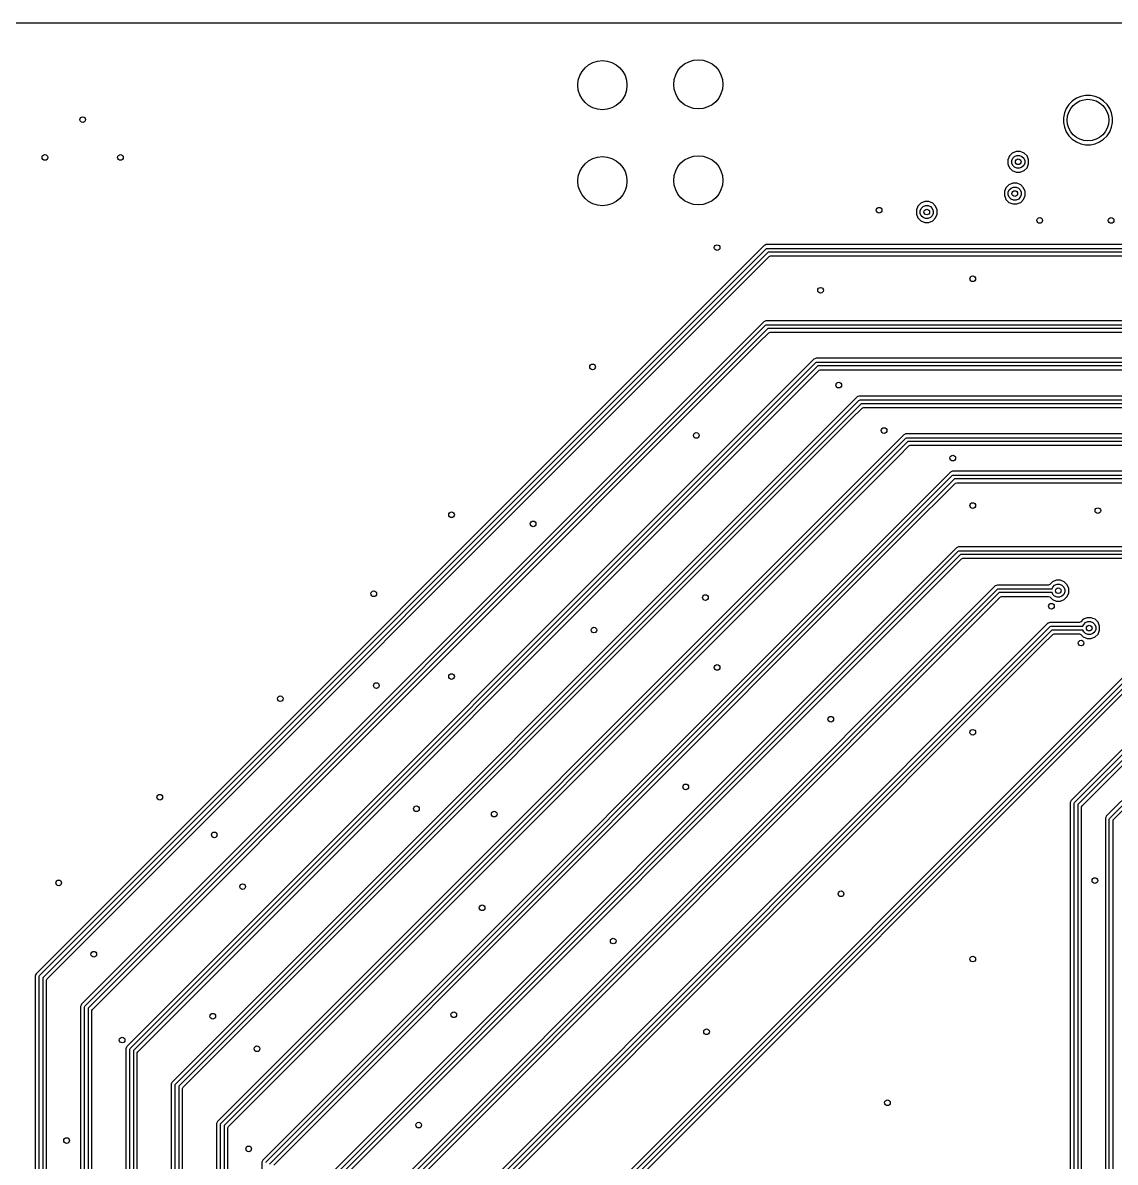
# Model space of a CAD drawing. Extents: x 114.9 to 199.6, y -137.1 to -76.7.
# Drawn here: x 156.15 to 185.07, y -106.8 to -76.65 of the extents above; entities that cross this region are included whole.
import ezdxf

# ---------------------------------------------------------------- set-up
doc = ezdxf.new("R2010")
doc.units = 0
doc.layers.add('BLACK', color=7, linetype='CONTINUOUS')

msp = doc.modelspace()

# ---------------------------------------------------------------- linework, layer by layer
at = {"layer": 'BLACK', "linetype": 'CONTINUOUS'}
for p, q in [((115.67417, -76.6505), (198.78583, -76.6505)), ((184.039874, -78.649534), (183.933331, -78.720723)), ((184.158257, -78.600498), (184.039874, -78.649534)), ((184.158262, -78.600497), (184.158257, -78.600498)), ((184.283927, -78.5755), (184.158262, -78.600497)), ((184.283931, -78.5755), (184.283927, -78.5755)), ((184.412069, -78.5755), (184.283931, -78.5755)), ((184.412072, -78.5755), (184.412069, -78.5755)), ((184.537737, -78.600497), (184.412072, -78.5755)), ((184.537742, -78.600498), (184.537737, -78.600497)), ((184.537744, -78.600499), (184.537742, -78.600498)), ((184.656127, -78.649535), (184.537744, -78.600499)), ((184.762669, -78.720724), (184.656127, -78.649535)), ((183.771534, -78.917874), (183.722498, -79.036257)), ((183.842723, -78.811331), (183.771534, -78.917874)), ((183.933331, -78.720723), (183.842723, -78.811331)), ((184.853276, -78.811331), (184.762669, -78.720724)), ((184.924465, -78.917873), (184.853276, -78.811331)), ((184.973501, -79.036256), (184.924465, -78.917873)), ((183.722497, -79.036262), (183.6975, -79.161927)), ((183.6975, -79.161927), (183.6975, -79.290072)), ((183.6975, -79.290072), (183.722497, -79.415737)), ((183.722498, -79.036257), (183.722497, -79.036262)), ((184.9985, -79.161931), (184.973501, -79.036256)), ((184.973501, -79.415744), (184.9985, -79.290069)), ((184.9985, -79.290069), (184.9985, -79.161931)), ((183.722497, -79.415737), (183.722498, -79.415742)), ((183.722498, -79.415742), (183.722499, -79.415744)), ((183.722499, -79.415744), (183.771535, -79.534127)), ((183.771535, -79.534127), (183.842724, -79.640669)), ((184.853276, -79.640669), (184.924465, -79.534127)), ((184.924465, -79.534127), (184.973501, -79.415744)), ((183.842724, -79.640669), (183.933331, -79.731276)), ((183.933331, -79.731276), (184.039873, -79.802465)), ((184.039873, -79.802465), (184.158256, -79.851501)), ((184.158256, -79.851501), (184.283931, -79.8765)), ((184.283931, -79.8765), (184.412069, -79.8765)), ((184.412069, -79.8765), (184.537744, -79.851501)), ((184.537744, -79.851501), (184.656127, -79.802465)), ((184.656127, -79.802465), (184.762669, -79.731276)), ((184.762669, -79.731276), (184.853276, -79.640669)), ((182.267444, -80.17394), (182.2255, -80.275198)), ((182.34494, -80.096444), (182.267444, -80.17394)), ((182.446198, -80.0545), (182.34494, -80.096444)), ((182.355493, -80.232775), (182.403775, -80.184493)), ((182.403775, -80.184493), (182.466859, -80.158363)), ((182.4462, -80.0545), (182.446198, -80.0545)), ((182.5558, -80.0545), (182.4462, -80.0545)), ((182.466859, -80.158363), (182.535141, -80.158363)), ((182.535141, -80.158363), (182.598225, -80.184493)), ((182.555801, -80.0545), (182.5558, -80.0545)), ((182.597744, -80.071874), (182.555801, -80.0545)), ((182.657058, -80.096443), (182.597744, -80.071874)), ((182.598225, -80.184493), (182.646507, -80.232775)), ((182.657059, -80.096444), (182.657058, -80.096443)), ((182.657061, -80.096445), (182.657059, -80.096444)), ((182.734555, -80.173939), (182.657061, -80.096445)), ((182.734555, -80.17394), (182.734555, -80.173939)), ((182.734557, -80.173942), (182.734555, -80.17394)), ((182.7765, -80.2752), (182.734557, -80.173942)), ((182.2255, -80.275198), (182.2255, -80.384801)), ((182.2255, -80.384801), (182.23602, -80.410198)), ((182.23602, -80.410198), (182.267443, -80.486058)), ((182.267443, -80.486058), (182.267444, -80.486059)), ((182.267444, -80.486059), (182.267445, -80.486061)), ((182.267445, -80.486061), (182.344939, -80.563555)), ((182.329363, -80.295859), (182.355493, -80.232775)), ((182.329363, -80.364141), (182.329363, -80.295859)), ((182.355493, -80.427225), (182.329363, -80.364141)), ((182.403775, -80.475507), (182.355493, -80.427225)), ((182.466859, -80.501637), (182.403775, -80.475507)), ((182.535141, -80.501637), (182.466859, -80.501637)), ((182.598225, -80.475507), (182.535141, -80.501637)), ((182.646507, -80.427225), (182.598225, -80.475507)), ((182.646507, -80.232775), (182.672637, -80.295859)), ((182.672637, -80.364141), (182.646507, -80.427225)), ((182.657061, -80.563555), (182.734555, -80.486061)), ((182.672637, -80.295859), (182.672637, -80.364141)), ((182.734555, -80.48606), (182.734557, -80.486058)), ((182.734555, -80.486061), (182.734555, -80.48606)), ((182.734557, -80.486058), (182.76598, -80.410198)), ((182.76598, -80.410198), (182.7765, -80.3848)), ((182.7765, -80.3848), (182.7765, -80.2752)), ((182.344939, -80.563555), (182.34494, -80.563555)), ((182.34494, -80.563555), (182.344942, -80.563557)), ((182.344942, -80.563557), (182.4462, -80.6055)), ((182.4462, -80.6055), (182.446202, -80.6055)), ((182.446202, -80.6055), (182.555798, -80.6055)), ((182.555798, -80.6055), (182.5558, -80.6055)), ((182.5558, -80.6055), (182.657058, -80.563557)), ((182.657058, -80.563557), (182.65706, -80.563555)), ((182.65706, -80.563555), (182.657061, -80.563555)), ((182.176444, -81.01394), (182.1345, -81.115198)), ((182.25394, -80.936444), (182.176444, -81.01394)), ((182.238363, -81.135859), (182.264493, -81.072775)), ((182.355198, -80.8945), (182.25394, -80.936444)), ((182.264493, -81.072775), (182.312775, -81.024493)), ((182.312775, -81.024493), (182.375859, -80.998363)), ((182.3552, -80.8945), (182.355198, -80.8945)), ((182.4648, -80.8945), (182.3552, -80.8945)), ((182.375859, -80.998363), (182.444141, -80.998363)), ((182.444141, -80.998363), (182.507225, -81.024493)), ((182.464801, -80.8945), (182.4648, -80.8945)), ((182.488942, -80.9045), (182.464801, -80.8945)), ((182.566058, -80.936443), (182.488942, -80.9045)), ((182.507225, -81.024493), (182.555507, -81.072775)), ((182.555507, -81.072775), (182.581637, -81.135859)), ((182.566059, -80.936444), (182.566058, -80.936443)), ((182.566061, -80.936445), (182.566059, -80.936444)), ((182.643555, -81.013939), (182.566061, -80.936445)), ((182.643555, -81.01394), (182.643555, -81.013939)), ((182.643557, -81.013942), (182.643555, -81.01394)), ((182.6855, -81.1152), (182.643557, -81.013942)), ((180.026198, -81.3835), (179.92494, -81.425444)), ((180.0262, -81.3835), (180.026198, -81.3835)), ((180.1358, -81.3835), (180.0262, -81.3835)), ((180.135801, -81.3835), (180.1358, -81.3835)), ((180.177744, -81.400874), (180.135801, -81.3835)), ((180.237058, -81.425443), (180.177744, -81.400874)), ((182.1345, -81.115198), (182.1345, -81.224801)), ((182.1345, -81.224801), (182.151874, -81.266744)), ((182.151874, -81.266744), (182.176443, -81.326058)), ((182.176443, -81.326058), (182.176444, -81.326059)), ((182.176444, -81.326059), (182.176445, -81.326061)), ((182.176445, -81.326061), (182.253939, -81.403555)), ((182.238363, -81.204141), (182.238363, -81.135859)), ((182.264493, -81.267225), (182.238363, -81.204141)), ((182.253939, -81.403555), (182.25394, -81.403555)), ((182.25394, -81.403555), (182.253942, -81.403557)), ((182.253942, -81.403557), (182.3552, -81.4455)), ((182.312775, -81.315507), (182.264493, -81.267225)), ((182.375859, -81.341637), (182.312775, -81.315507)), ((182.444141, -81.341637), (182.375859, -81.341637)), ((182.507225, -81.315507), (182.444141, -81.341637)), ((182.555507, -81.267225), (182.507225, -81.315507)), ((182.537955, -81.415198), (182.566058, -81.403557)), ((182.581637, -81.204141), (182.555507, -81.267225)), ((182.566058, -81.403557), (182.56606, -81.403555)), ((182.56606, -81.403555), (182.566061, -81.403555)), ((182.566061, -81.403555), (182.643555, -81.326061)), ((182.581637, -81.135859), (182.581637, -81.204141)), ((182.643555, -81.32606), (182.643557, -81.326058)), ((182.643555, -81.326061), (182.643555, -81.32606)), ((182.643557, -81.326058), (182.6855, -81.2248)), ((182.6855, -81.125198), (182.6855, -81.1152)), ((182.6855, -81.2248), (182.6855, -81.125198)), ((179.847444, -81.50294), (179.8055, -81.604198)), ((179.8055, -81.604198), (179.8055, -81.6042)), ((179.8055, -81.6042), (179.8055, -81.7138)), ((179.92494, -81.425444), (179.847444, -81.50294)), ((179.909363, -81.624859), (179.935493, -81.561775)), ((179.909363, -81.693141), (179.909363, -81.624859)), ((179.935493, -81.756225), (179.909363, -81.693141)), ((179.935493, -81.561775), (179.983775, -81.513493)), ((179.983775, -81.513493), (180.046859, -81.487363)), ((180.046859, -81.487363), (180.115141, -81.487363)), ((180.115141, -81.487363), (180.178225, -81.513493)), ((180.178225, -81.513493), (180.226507, -81.561775)), ((180.226507, -81.561775), (180.252637, -81.624859)), ((180.252637, -81.693141), (180.226507, -81.756225)), ((180.237059, -81.425444), (180.237058, -81.425443)), ((180.237061, -81.425445), (180.237059, -81.425444)), ((180.314555, -81.502939), (180.237061, -81.425445)), ((180.252637, -81.624859), (180.252637, -81.693141)), ((180.314555, -81.50294), (180.314555, -81.502939)), ((180.314557, -81.502942), (180.314555, -81.50294)), ((180.3565, -81.6042), (180.314557, -81.502942)), ((180.3565, -81.7138), (180.3565, -81.6042)), ((182.3552, -81.4455), (182.355202, -81.4455)), ((182.355202, -81.4455), (182.464798, -81.4455)), ((182.464798, -81.4455), (182.4648, -81.4455)), ((182.4648, -81.4455), (182.537955, -81.415198)), ((179.8055, -81.7138), (179.847443, -81.815058)), ((179.847443, -81.815058), (179.847444, -81.815059)), ((179.847444, -81.815059), (179.847445, -81.815061)), ((179.847445, -81.815061), (179.924939, -81.892555)), ((179.924939, -81.892555), (179.92494, -81.892555)), ((179.92494, -81.892555), (179.924942, -81.892557)), ((179.924942, -81.892557), (180.0262, -81.9345)), ((179.983775, -81.804507), (179.935493, -81.756225)), ((180.046859, -81.830637), (179.983775, -81.804507)), ((180.0262, -81.9345), (180.026202, -81.9345)), ((180.026202, -81.9345), (180.135798, -81.9345)), ((180.115141, -81.830637), (180.046859, -81.830637)), ((180.178225, -81.804507), (180.115141, -81.830637)), ((180.135798, -81.9345), (180.1358, -81.9345)), ((180.1358, -81.9345), (180.237058, -81.892557)), ((180.226507, -81.756225), (180.178225, -81.804507)), ((180.237058, -81.892557), (180.23706, -81.892555)), ((180.23706, -81.892555), (180.237061, -81.892555)), ((180.237061, -81.892555), (180.314555, -81.815061)), ((180.314555, -81.81506), (180.314557, -81.815058)), ((180.314555, -81.815061), (180.314555, -81.81506)), ((180.314557, -81.815058), (180.3565, -81.7138)), ((175.774745, -82.542414), (156.502413, -101.814745)), ((175.774747, -82.542413), (175.774745, -82.542414)), ((175.774749, -82.542412), (175.774747, -82.542413)), ((175.802406, -82.530956), (175.774749, -82.542412)), ((175.830064, -82.5195), (175.802406, -82.530955)), ((175.802406, -82.530955), (175.802406, -82.530956)), ((185.618525, -82.5195), (175.830064, -82.5195)), ((156.594645, -101.864645), (175.824645, -82.634645)), ((175.88071, -82.72), (156.68, -101.92071)), ((174.647641, -84.095198), (175.907987, -82.834852)), ((175.824645, -82.634645), (175.840866, -82.623806)), ((175.840866, -82.623806), (175.86, -82.62)), ((175.86, -82.62), (185.652349, -82.62)), ((185.652497, -82.72), (175.88071, -82.72)), ((175.907987, -82.834852), (175.942635, -82.8205)), ((175.942635, -82.8205), (185.619557, -82.8205)), ((156.794852, -101.947987), (174.647641, -84.095198)), ((175.764745, -84.562415), (157.702414, -102.624745)), ((157.794645, -102.674645), (175.814644, -84.654645)), ((175.764746, -84.562414), (175.764745, -84.562415)), ((175.788432, -84.552603), (175.764746, -84.562414)), ((175.820062, -84.5395), (175.788432, -84.552603)), ((175.814644, -84.654645), (175.830865, -84.643806)), ((185.588525, -84.5395), (175.820062, -84.5395)), ((175.830865, -84.643806), (175.830866, -84.643806)), ((175.830866, -84.643806), (175.85, -84.64)), ((175.85, -84.64), (185.622349, -84.64)), ((175.870711, -84.74), (157.88, -102.73071)), ((175.637641, -85.115198), (175.897987, -84.854852)), ((185.622497, -84.74), (175.870711, -84.74)), ((175.897987, -84.854852), (175.932635, -84.8405)), ((175.932635, -84.8405), (185.589557, -84.8405)), ((157.994852, -102.757987), (175.637641, -85.115198)), ((177.094745, -85.552415), (158.902414, -103.744745)), ((177.094746, -85.552414), (177.094745, -85.552415)), ((177.118432, -85.542603), (177.094746, -85.552414)), ((177.150062, -85.5295), (177.118432, -85.542603)), ((185.578525, -85.5295), (177.150062, -85.5295)), ((177.160866, -85.633806), (177.18, -85.63)), ((177.18, -85.63), (185.612349, -85.63)), ((158.994645, -103.794645), (177.144645, -85.644645)), ((177.20071, -85.73), (159.08, -103.85071)), ((176.947641, -86.125198), (177.227987, -85.844852)), ((177.144645, -85.644645), (177.160866, -85.633806)), ((185.612497, -85.73), (177.20071, -85.73)), ((177.227987, -85.844852), (177.262635, -85.8305)), ((177.262635, -85.8305), (185.579557, -85.8305)), ((159.194852, -103.877987), (176.947641, -86.125198)), ((178.290062, -86.5295), (178.258432, -86.542603)), ((185.588525, -86.5295), (178.290062, -86.5295)), ((178.234744, -86.552415), (160.102414, -104.684744)), ((160.194645, -104.734645), (178.284644, -86.644645)), ((178.340711, -86.73), (160.28, -104.79071)), ((178.234746, -86.552414), (178.234744, -86.552415)), ((178.258432, -86.542603), (178.234746, -86.552414)), ((178.284644, -86.644645), (178.300865, -86.633806)), ((178.300865, -86.633806), (178.300866, -86.633806)), ((178.300866, -86.633806), (178.32, -86.63)), ((178.32, -86.63), (185.622349, -86.63)), ((185.622497, -86.73), (178.340711, -86.73)), ((178.367987, -86.844852), (178.402635, -86.8305)), ((178.402635, -86.8305), (185.589557, -86.8305)), ((160.394852, -104.817987), (178.087641, -87.125198)), ((178.087641, -87.125198), (178.367987, -86.844852)), ((179.474745, -87.552413), (161.302414, -105.724745)), ((161.394645, -105.774645), (179.524645, -87.644645)), ((179.58071, -87.73), (161.48, -105.83071)), ((179.474746, -87.552413), (179.474745, -87.552413)), ((179.474748, -87.552412), (179.474746, -87.552413)), ((179.507151, -87.53899), (179.474748, -87.552412)), ((179.530064, -87.5295), (179.507151, -87.53899)), ((179.524645, -87.644645), (179.540866, -87.633806)), ((185.608525, -87.5295), (179.530064, -87.5295)), ((179.540866, -87.633806), (179.56, -87.63)), ((179.56, -87.63), (185.642349, -87.63)), ((185.642497, -87.73), (179.58071, -87.73)), ((179.327642, -88.125198), (179.607988, -87.844852)), ((179.607988, -87.844852), (179.642636, -87.8305)), ((179.642636, -87.8305), (185.609557, -87.8305)), ((161.594852, -105.857988), (179.327642, -88.125198)), ((180.704745, -88.542415), (162.502414, -106.744745)), ((162.594645, -106.794645), (180.754644, -88.634645)), ((180.704746, -88.542414), (180.704745, -88.542415)), ((180.728432, -88.532603), (180.704746, -88.542414)), ((180.760062, -88.5195), (180.728432, -88.532603)), ((180.754644, -88.634645), (180.770865, -88.623806)), ((185.598525, -88.5195), (180.760062, -88.5195)), ((180.770865, -88.623806), (180.770866, -88.623806)), ((180.770866, -88.623806), (180.79, -88.62)), ((180.79, -88.62), (185.632349, -88.62)), ((180.810711, -88.72), (162.68, -106.85071)), ((179.547641, -90.125198), (180.837987, -88.834852)), ((185.632497, -88.72), (180.810711, -88.72)), ((180.837987, -88.834852), (180.872635, -88.8205)), ((180.872635, -88.8205), (185.599557, -88.8205)), ((162.794852, -106.877987), (179.547641, -90.125198)), ((180.864744, -90.542415), (163.702413, -107.704745)), ((163.794645, -107.754645), (180.914645, -90.634645)), ((180.97071, -90.72), (163.88, -107.81071)), ((180.864746, -90.542414), (180.864744, -90.542415)), ((180.888432, -90.532603), (180.864746, -90.542414)), ((180.920062, -90.5195), (180.888432, -90.532603)), ((180.914645, -90.634645), (180.930866, -90.623806)), ((185.658525, -90.5195), (180.920062, -90.5195)), ((180.930866, -90.623806), (180.95, -90.62)), ((180.95, -90.62), (185.692349, -90.62)), ((185.692497, -90.72), (180.97071, -90.72)), ((180.707641, -91.125198), (180.997987, -90.834852)), ((180.997987, -90.834852), (181.032635, -90.8205)), ((181.032635, -90.8205), (185.659557, -90.8205)), ((164.132775, -107.700064), (180.707641, -91.125198)), ((181.894746, -91.552414), (165.802414, -107.644745)), ((165.894645, -107.694645), (181.944645, -91.644644)), ((181.894747, -91.552413), (181.894746, -91.552414)), ((181.894749, -91.552412), (181.894747, -91.552413)), ((181.922406, -91.540956), (181.894749, -91.552412)), ((181.950064, -91.5295), (181.922406, -91.540955)), ((181.922406, -91.540955), (181.922406, -91.540956)), ((181.944645, -91.644644), (181.960866, -91.633806)), ((183.302135, -91.5295), (181.950064, -91.5295)), ((181.960866, -91.633806), (181.98, -91.63)), ((181.98, -91.63), (183.397191, -91.63)), ((183.336783, -91.515148), (183.302135, -91.5295)), ((183.406702, -91.445227), (183.336783, -91.515148)), ((183.397191, -91.63), (183.417256, -91.581558)), ((183.406703, -91.445227), (183.406702, -91.445227)), ((183.507961, -91.403283), (183.406703, -91.445227)), ((183.417256, -91.581558), (183.465538, -91.533276)), ((183.465538, -91.533276), (183.528622, -91.507146)), ((183.507963, -91.403283), (183.507961, -91.403283)), ((183.617563, -91.403283), (183.507963, -91.403283)), ((183.528622, -91.507146), (183.596904, -91.507146)), ((183.596904, -91.507146), (183.659988, -91.533276)), ((183.617564, -91.403283), (183.617563, -91.403283)), ((183.659507, -91.420657), (183.617564, -91.403283)), ((183.718821, -91.445226), (183.659507, -91.420657)), ((183.659988, -91.533276), (183.70827, -91.581558)), ((183.70827, -91.581558), (183.7344, -91.644642)), ((183.718822, -91.445227), (183.718821, -91.445226)), ((183.718824, -91.445228), (183.718822, -91.445227)), ((183.796318, -91.522722), (183.718824, -91.445228)), ((183.7344, -91.644642), (183.7344, -91.712924)), ((183.796318, -91.522723), (183.796318, -91.522722)), ((183.79632, -91.522725), (183.796318, -91.522723)), ((183.838263, -91.623983), (183.79632, -91.522725)), ((183.838263, -91.733583), (183.838263, -91.623983)), ((182.000711, -91.73), (165.98, -107.75071)), ((181.737641, -92.135198), (182.027987, -91.844852)), ((183.398199, -91.73), (182.000711, -91.73)), ((182.027987, -91.844852), (182.062635, -91.8305)), ((182.062635, -91.8305), (183.304568, -91.8305)), ((183.304568, -91.8305), (183.339216, -91.844852)), ((183.339216, -91.844852), (183.406702, -91.912338)), ((183.417256, -91.776008), (183.398199, -91.73)), ((183.406702, -91.912338), (183.406703, -91.912338)), ((183.406703, -91.912338), (183.406705, -91.91234)), ((183.406705, -91.91234), (183.507963, -91.954283)), ((183.465538, -91.82429), (183.417256, -91.776008)), ((183.528622, -91.85042), (183.465538, -91.82429)), ((183.507963, -91.954283), (183.507965, -91.954283)), ((183.507965, -91.954283), (183.617561, -91.954283)), ((183.596904, -91.85042), (183.528622, -91.85042)), ((183.659988, -91.82429), (183.596904, -91.85042)), ((183.617561, -91.954283), (183.617563, -91.954283)), ((183.617563, -91.954283), (183.718821, -91.91234)), ((183.70827, -91.776008), (183.659988, -91.82429)), ((183.7344, -91.712924), (183.70827, -91.776008)), ((183.718821, -91.91234), (183.718823, -91.912338)), ((183.718823, -91.912338), (183.718824, -91.912338)), ((183.718824, -91.912338), (183.796318, -91.834844)), ((183.796318, -91.834843), (183.79632, -91.834841)), ((183.796318, -91.834844), (183.796318, -91.834843)), ((183.79632, -91.834841), (183.838263, -91.733583)), ((166.094852, -107.777987), (181.737641, -92.135198)), ((183.284744, -92.542415), (167.212413, -108.614745)), ((183.284746, -92.542413), (183.284744, -92.542415)), ((183.30095, -92.535702), (183.284746, -92.542413)), ((183.340062, -92.5195), (183.30095, -92.535702)), ((184.120589, -92.5195), (183.340062, -92.5195)), ((184.155237, -92.505148), (184.120589, -92.5195)), ((184.223939, -92.436444), (184.155237, -92.505148)), ((184.22394, -92.436444), (184.223939, -92.436444)), ((184.325198, -92.3945), (184.22394, -92.436444)), ((184.234493, -92.572775), (184.282775, -92.524493)), ((184.282775, -92.524493), (184.345859, -92.498363)), ((184.3252, -92.3945), (184.325198, -92.3945)), ((184.4348, -92.3945), (184.3252, -92.3945)), ((184.345859, -92.498363), (184.414141, -92.498363)), ((184.414141, -92.498363), (184.477225, -92.524493)), ((184.434801, -92.3945), (184.4348, -92.3945)), ((184.476744, -92.411874), (184.434801, -92.3945)), ((184.536058, -92.436443), (184.476744, -92.411874)), ((184.477225, -92.524493), (184.525507, -92.572775)), ((184.536059, -92.436444), (184.536058, -92.436443)), ((184.536061, -92.436445), (184.536059, -92.436444)), ((184.613555, -92.513939), (184.536061, -92.436445)), ((184.613555, -92.51394), (184.613555, -92.513939)), ((184.613557, -92.513942), (184.613555, -92.51394)), ((184.6555, -92.6152), (184.613557, -92.513942)), ((167.304645, -108.664645), (183.334644, -92.634645)), ((183.390711, -92.72), (167.39, -108.72071)), ((183.137641, -93.115198), (183.417987, -92.834852)), ((183.334644, -92.634645), (183.350865, -92.623806)), ((183.350865, -92.623806), (183.350866, -92.623806)), ((183.350866, -92.623806), (183.37, -92.62)), ((183.37, -92.62), (184.214932, -92.62)), ((184.214932, -92.72), (183.390711, -92.72)), ((183.417987, -92.834852), (183.452635, -92.8205)), ((183.452635, -92.8205), (184.120589, -92.8205)), ((184.120589, -92.8205), (184.155237, -92.834852)), ((184.155237, -92.834852), (184.223939, -92.903555)), ((184.214932, -92.62), (184.234493, -92.572775)), ((184.234493, -92.767225), (184.214932, -92.72)), ((184.282775, -92.815507), (184.234493, -92.767225)), ((184.345859, -92.841637), (184.282775, -92.815507)), ((184.414141, -92.841637), (184.345859, -92.841637)), ((184.477225, -92.815507), (184.414141, -92.841637)), ((184.525507, -92.767225), (184.477225, -92.815507)), ((184.525507, -92.572775), (184.551637, -92.635859)), ((184.551637, -92.704141), (184.525507, -92.767225)), ((184.536061, -92.903555), (184.613555, -92.826061)), ((184.551637, -92.635859), (184.551637, -92.704141)), ((184.613555, -92.82606), (184.613557, -92.826058)), ((184.613555, -92.826061), (184.613555, -92.82606)), ((184.613557, -92.826058), (184.6555, -92.7248)), ((184.6555, -92.7248), (184.6555, -92.6152)), ((167.504852, -108.747987), (183.137641, -93.115198)), ((184.223939, -92.903555), (184.22394, -92.903555)), ((184.22394, -92.903555), (184.223942, -92.903557)), ((184.223942, -92.903557), (184.3252, -92.9455)), ((184.3252, -92.9455), (184.325202, -92.9455)), ((184.325202, -92.9455), (184.434798, -92.9455)), ((184.434798, -92.9455), (184.4348, -92.9455)), ((184.4348, -92.9455), (184.536058, -92.903557)), ((184.536058, -92.903557), (184.53606, -92.903555)), ((184.53606, -92.903555), (184.536061, -92.903555)), ((185.500148, -93.747011), (168.482414, -110.764745)), ((168.574645, -110.814645), (185.637924, -93.751365)), ((185.708634, -93.822075), (168.66, -110.87071)), ((168.774851, -110.897988), (185.54764, -94.125198)), ((185.565148, -95.572011), (183.902413, -97.234746)), ((183.994645, -97.284645), (185.68, -95.59929)), ((185.765355, -95.655355), (184.08, -97.34071)), ((184.194852, -97.367987), (185.447641, -96.115198)), ((185.620908, -96.85625), (184.832414, -97.644744)), ((184.924645, -97.694645), (185.715888, -96.903401)), ((185.786703, -96.974006), (185.01, -97.75071)), ((183.88899, -97.267151), (183.8795, -97.290064)), ((183.8795, -97.290064), (183.8795, -97.290065)), ((183.8795, -97.290065), (183.8795, -120.777363)), ((183.902413, -97.234746), (183.88899, -97.267149)), ((183.88899, -97.267149), (183.88899, -97.267151)), ((183.98, -97.32), (183.983806, -97.300866)), ((183.98, -120.83929), (183.98, -97.32)), ((183.983806, -97.300866), (183.994645, -97.284645)), ((184.08, -97.34071), (184.08, -120.86)), ((184.1805, -97.402635), (184.194852, -97.367987)), ((184.1805, -120.889936), (184.1805, -97.402635)), ((184.81899, -97.677151), (184.8095, -97.700064)), ((184.832413, -97.644746), (184.81899, -97.677149)), ((184.81899, -97.677149), (184.81899, -97.677151)), ((184.832414, -97.644744), (184.832413, -97.644746)), ((184.8095, -97.700064), (184.8095, -97.700065)), ((184.8095, -97.700065), (184.8095, -121.497363)), ((184.91, -97.73), (184.913806, -97.710866)), ((184.91, -121.559289), (184.91, -97.73)), ((184.913806, -97.710866), (184.924645, -97.694645)), ((185.01, -97.75071), (185.01, -121.58)), ((156.484208, -101.858698), (156.4795, -101.870065)), ((156.4795, -101.870065), (156.4795, -135.089555)), ((156.48899, -101.847151), (156.484208, -101.858698)), ((156.502413, -101.814746), (156.48899, -101.847149)), ((156.48899, -101.847149), (156.48899, -101.847151)), ((156.502413, -101.814745), (156.502413, -101.814746)), ((156.58, -101.9), (156.583806, -101.880866)), ((156.58, -135.122497), (156.58, -101.9)), ((156.583806, -101.880866), (156.594645, -101.864645)), ((156.68, -101.92071), (156.68, -135.12235)), ((156.7805, -101.982635), (156.794852, -101.947987)), ((156.7805, -135.088525), (156.7805, -101.982635)), ((157.694107, -102.6448), (157.6795, -102.680062)), ((157.6795, -102.680062), (157.6795, -135.089555)), ((157.694108, -102.644798), (157.694107, -102.6448)), ((157.702411, -102.62475), (157.694108, -102.644798)), ((157.702414, -102.624745), (157.702411, -102.62475)), ((157.78, -102.71), (157.783806, -102.690866)), ((157.78, -135.122497), (157.78, -102.71)), ((157.783806, -102.690866), (157.794645, -102.674645)), ((157.88, -102.73071), (157.88, -135.12235)), ((157.9805, -102.792635), (157.994852, -102.757987)), ((157.9805, -135.088525), (157.9805, -102.792635)), ((158.89515, -103.762282), (158.8795, -103.800062)), ((158.8795, -103.800062), (158.8795, -135.089555)), ((158.895151, -103.76228), (158.89515, -103.762282)), ((158.902411, -103.74475), (158.895151, -103.76228)), ((158.902414, -103.744745), (158.902411, -103.74475)), ((158.98, -103.83), (158.983806, -103.810866)), ((158.98, -135.122497), (158.98, -103.83)), ((158.983806, -103.810866), (158.994645, -103.794645)), ((159.08, -103.85071), (159.08, -135.12235)), ((159.1805, -103.912635), (159.194852, -103.877987)), ((159.1805, -135.088525), (159.1805, -103.912635)), ((160.09026, -104.714088), (160.0795, -104.740062)), ((160.0795, -104.740062), (160.0795, -135.089555)), ((160.096336, -104.699417), (160.09026, -104.714087)), ((160.09026, -104.714087), (160.09026, -104.714088)), ((160.102411, -104.684749), (160.096336, -104.699417)), ((160.102414, -104.684744), (160.102411, -104.684749)), ((160.18, -104.77), (160.183806, -104.750866)), ((160.18, -135.122497), (160.18, -104.77)), ((160.183806, -104.750866), (160.194645, -104.734645)), ((160.28, -104.79071), (160.28, -135.12235)), ((160.3805, -104.852635), (160.394852, -104.817987)), ((160.3805, -135.088525), (160.3805, -104.852635)), ((161.293586, -105.746058), (161.2795, -105.780062)), ((161.2795, -105.780062), (161.2795, -135.089555)), ((161.293587, -105.746056), (161.293586, -105.746058)), ((161.302411, -105.72475), (161.293587, -105.746056)), ((161.302414, -105.724745), (161.302411, -105.72475)), ((161.38, -105.81), (161.383806, -105.790866)), ((161.38, -135.122497), (161.38, -105.81)), ((161.383806, -105.790866), (161.394645, -105.774645)), ((161.48, -105.83071), (161.48, -135.12235)), ((161.5805, -105.892636), (161.594852, -105.857988)), ((161.5805, -135.088525), (161.5805, -105.892636)), ((162.493817, -106.7655), (162.4795, -106.800062)), ((162.4795, -106.800062), (162.4795, -135.089555)), ((162.493818, -106.765498), (162.493817, -106.7655)), ((162.502411, -106.74475), (162.493818, -106.765498)), ((162.502414, -106.744745), (162.502411, -106.74475)), ((162.583806, -106.810866), (162.594645, -106.794645))]:
    msp.add_line(p, q, dxfattribs=at)
at = {"layer": 'BLACK'}
for centre, radius in [((171.493, -78.3), 0.65), ((174.033, -78.28), 0.65), ((184.348, -79.226), 0.55), ((184.348, -79.226), 0.549999), ((157.736, -79.2135), 0.075), ((156.736, -80.2135), 0.075), ((158.736, -80.2135), 0.075), ((171.493, -80.84), 0.65), ((174.033, -80.82), 0.65), ((182.501, -80.33), 0.075), ((182.41, -81.17), 0.075), ((178.82, -81.61), 0.075), ((180.081, -81.659), 0.075), ((183.07, -81.88), 0.075), ((184.96, -81.88), 0.075), ((174.53, -82.6), 0.075), ((181.298, -83.426), 0.075), ((177.27, -83.73), 0.075), ((171.234358, -85.755831), 0.075), ((177.75, -86.24), 0.075), ((178.95, -87.44), 0.075), ((173.98, -87.57), 0.075), ((180.77, -88.17), 0.075), ((181.298, -89.426), 0.075), ((184.61, -89.56), 0.075), ((167.5, -89.67), 0.075), ((169.66, -89.91), 0.075), ((183.562763, -91.678783), 0.075), ((165.44, -91.76), 0.075), ((174.22, -91.86), 0.075), ((183.38, -92.09), 0.075), ((171.27, -92.72), 0.075), ((184.38, -92.67), 0.075), ((184.163624, -93.064568), 0.075), ((174.53, -93.71), 0.075), ((167.5, -93.95), 0.075), ((165.51, -94.19), 0.075), ((162.967333, -94.537402), 0.075), ((177.54, -95.08), 0.075), ((181.298, -95.426), 0.075), ((159.777153, -97.14443), 0.075), ((173.7, -96.87), 0.075), ((166.57, -97.45), 0.075), ((168.63, -97.59), 0.075), ((161.22, -98.14), 0.075), ((157.1, -99.41), 0.075), ((161.97, -99.51), 0.075), ((184.53, -99.35), 0.075), ((177.81, -99.7), 0.075), ((168.31, -100.07), 0.075), ((171.78, -100.95), 0.075), ((158.03, -101.3), 0.075), ((181.298, -101.426), 0.075), ((161.18, -102.94), 0.075), ((167.56, -102.9), 0.075), ((174.25, -103.35), 0.075), ((158.78, -103.57), 0.075), ((162.35, -103.8), 0.075), ((179.04, -105.23), 0.075), ((166.63, -105.82), 0.075), ((157.31, -106.23), 0.075), ((162.13, -106.45), 0.075)]:
    msp.add_circle(centre, radius, dxfattribs=at)
at = {"layer": 'WHITE'}
for centre, radius in [((171.493, -78.3), 0.65), ((174.033, -78.28), 0.65), ((157.736, -79.2135), 0.075), ((156.736, -80.2135), 0.075), ((158.736, -80.2135), 0.075), ((171.493, -80.84), 0.65), ((174.033, -80.82), 0.65), ((182.501, -80.33), 0.075), ((182.41, -81.17), 0.075), ((178.82, -81.61), 0.075), ((180.081, -81.659), 0.075), ((183.07, -81.88), 0.075), ((184.96, -81.88), 0.075), ((174.53, -82.6), 0.075), ((181.298, -83.426), 0.075), ((177.27, -83.73), 0.075), ((171.234358, -85.755831), 0.075), ((177.75, -86.24), 0.075), ((178.95, -87.44), 0.075), ((173.98, -87.57), 0.075), ((180.77, -88.17), 0.075), ((181.298, -89.426), 0.075), ((184.61, -89.56), 0.075), ((167.5, -89.67), 0.075), ((169.66, -89.91), 0.075), ((183.562763, -91.678783), 0.075), ((165.44, -91.76), 0.075), ((174.22, -91.86), 0.075), ((183.38, -92.09), 0.075), ((171.27, -92.72), 0.075), ((184.38, -92.67), 0.075), ((184.163624, -93.064568), 0.075), ((174.53, -93.71), 0.075), ((167.5, -93.95), 0.075), ((165.51, -94.19), 0.075), ((162.967333, -94.537402), 0.075), ((177.54, -95.08), 0.075), ((181.298, -95.426), 0.075), ((159.777153, -97.14443), 0.075), ((173.7, -96.87), 0.075), ((166.57, -97.45), 0.075), ((168.63, -97.59), 0.075), ((161.22, -98.14), 0.075), ((157.1, -99.41), 0.075), ((161.97, -99.51), 0.075), ((184.53, -99.35), 0.075), ((177.81, -99.7), 0.075), ((168.31, -100.07), 0.075), ((171.78, -100.95), 0.075), ((158.03, -101.3), 0.075), ((181.298, -101.426), 0.075), ((161.18, -102.94), 0.075), ((167.56, -102.9), 0.075), ((174.25, -103.35), 0.075), ((158.78, -103.57), 0.075), ((162.35, -103.8), 0.075), ((179.04, -105.23), 0.075), ((166.63, -105.82), 0.075), ((157.31, -106.23), 0.075), ((162.13, -106.45), 0.075)]:
    msp.add_circle(centre, radius, dxfattribs=at)

doc.saveas('drawing.dxf')
